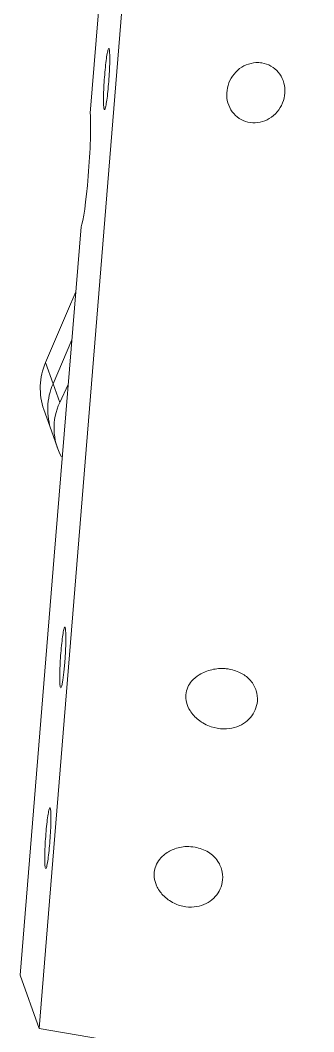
# Model space of a CAD drawing. Header units: millimetres. Extents: x 0 to 1189, y 0 to 841.
# Drawn here: x 290.97 to 292.88, y 576.41 to 583.01 of the extents above; entities that cross this region are included whole.
import ezdxf

# ---------------------------------------------------------------- set-up
doc = ezdxf.new("R2010")
doc.units = ezdxf.units.MM
doc.layers.get('0').update_dxf_attribs({"lineweight": 18})

msp = doc.modelspace()

# ---------------------------------------------------------------- linework, layer by layer
at = {"color": 7, "linetype": 'Continuous', "lineweight": 15}
for p, q in [((291.1815, 580.6351), (291.3043, 580.9219)), ((291.3043, 580.9219), (291.1815, 580.6351)), ((291.1327, 580.7738), (291.1815, 580.6351)), ((291.1815, 580.6351), (291.2251, 580.5116)), ((291.2251, 580.5116), (291.2807, 580.6303)), ((291.122, 580.4658), (291.1709, 580.3271)), ((291.1709, 580.3271), (291.2099, 580.2165)), ((291.0902, 576.4305), (290.968, 576.7772)), ((293.5206, 576.0147), (291.0902, 576.4305))]:
    msp.add_line(p, q, dxfattribs=at)
for points in [[(291.4243, 582.4003), (291.5511, 583.9636), (291.6507, 585.1919)], [(291.0902, 576.4305), (291.4725, 581.1428), (291.7729, 584.8453)], [(290.968, 576.7772), (291.1898, 579.5103), (291.364, 581.6578)], [(291.1327, 580.7738), (291.2755, 581.1074), (291.3296, 581.2338)], [(291.23, 578.6539), (291.2321, 578.6504), (291.238, 578.6654), (291.2447, 578.7012), (291.2514, 578.7537), (291.2575, 578.8171), (291.2621, 578.8841), (291.2648, 578.9472), (291.2653, 578.9993), (291.2635, 579.0345), (291.2613, 579.0461)]]:
    msp.add_lwpolyline(points, dxfattribs=at)
msp.add_arc((291.5767, 580.3457), 0.3889, 154.73786, 208.97267, dxfattribs=at)
for centre, major_axis, ratio, start_param, end_param in [((291.3855, 582.0502), (0.028, 0.4003), 0.073865, 3.346149, 5.782423), ((291.4947, 580.6116), (0.0784, 0.404), 0.962242, 1.349883, 2.118325), ((291.5436, 580.473), (0.0784, 0.404), 0.962242, 1.349883, 2.118325), ((291.5436, 580.473), (0.0784, 0.404), 0.962242, 1.349883, 2.118325)]:
    msp.add_ellipse(centre, major_axis=major_axis, ratio=ratio, start_param=start_param, end_param=end_param, dxfattribs=at)
for points, knots in [([(291.5468, 582.8183), (291.5452, 582.8201), (291.5421, 582.8235), (291.5357, 582.8), (291.5288, 582.758), (291.522, 582.7003), (291.5163, 582.6338), (291.5121, 582.5659), (291.51, 582.5043), (291.5102, 582.456), (291.5123, 582.4314), (291.5157, 582.4205), (291.5201, 582.4236), (291.5266, 582.4497), (291.5336, 582.4952), (291.5402, 582.555), (291.5457, 582.6223), (291.5495, 582.6896), (291.5512, 582.7493), (291.5506, 582.7945), (291.5485, 582.813), (291.547, 582.8178), (291.5468, 582.8183)], [0, 0, 0, 0, 0.043234, 0.0864687, 0.1297034, 0.1729439, 0.2161795, 0.2594187, 0.3026528, 0.3458913, 0.3891267, 0.4105144, 0.4537501, 0.4969858, 0.5402184, 0.5834567, 0.6266921, 0.6699321, 0.7131691, 0.7564044, 0.7996406, 0.8053442, 0.8053442, 0.8053442, 0.8053442]), ([(292.5026, 582.7294), (292.4812, 582.7259), (292.4385, 582.719), (292.3815, 582.6816), (292.3382, 582.6289), (292.3136, 582.565), (292.3103, 582.4976), (292.3286, 582.4344), (292.3662, 582.3824), (292.4191, 582.3474), (292.4812, 582.333), (292.5459, 582.3412), (292.6057, 582.3711), (292.6539, 582.4194), (292.6848, 582.4806), (292.6949, 582.5477), (292.6832, 582.613), (292.6512, 582.6692), (292.6026, 582.7098), (292.5501, 582.7291), (292.5158, 582.7293), (292.5026, 582.7294)], [0, 0, 0, 0, 0.06537, 0.130732, 0.196108, 0.261341, 0.326329, 0.391085, 0.455705, 0.52035, 0.585186, 0.650284, 0.715593, 0.780976, 0.846273, 0.911351, 0.976178, 1.040807, 1.105426, 1.170189, 1.210642, 1.210642, 1.210642, 1.210642]), ([(291.2613, 579.0461), (291.2598, 579.0478), (291.2567, 579.0513), (291.2502, 579.0278), (291.2433, 578.9858), (291.2366, 578.928), (291.2308, 578.8615), (291.2266, 578.7936), (291.2246, 578.7324), (291.2247, 578.6828), (291.2266, 578.6662), (291.2276, 578.6579)], [0, 0, 0, 0, 0.0441246, 0.0882536, 0.132376, 0.1765073, 0.2206336, 0.2647636, 0.3088884, 0.3530176, 0.3971437, 0.3971437, 0.3971437, 0.3971437]), ([(292.3294, 578.7736), (292.3571, 578.7663), (292.4091, 578.7524), (292.4712, 578.7016), (292.5081, 578.6373), (292.5161, 578.5678), (292.5008, 578.5065), (292.4686, 578.4555), (292.4218, 578.4155), (292.3613, 578.3887), (292.288, 578.3796), (292.2055, 578.3944), (292.1288, 578.4357), (292.0745, 578.4938), (292.0481, 578.5526), (292.0431, 578.6065), (292.0558, 578.6551), (292.086, 578.7013), (292.1387, 578.7445), (292.2147, 578.7742), (292.2827, 578.7802), (292.3204, 578.7749), (292.3294, 578.7736)], [0, 0, 0, 0, 0.088013, 0.165022, 0.242478, 0.308511, 0.366436, 0.422089, 0.479901, 0.543538, 0.616382, 0.701317, 0.798915, 0.882381, 0.942297, 0.990777, 1.039443, 1.084388, 1.148154, 1.235153, 1.32426, 1.352463, 1.352463, 1.352463, 1.352463]), ([(291.1638, 577.8672), (291.1622, 577.8689), (291.1591, 577.8724), (291.1527, 577.8489), (291.1458, 577.8069), (291.139, 577.7491), (291.1333, 577.6827), (291.1291, 577.6147), (291.127, 577.5535), (291.1272, 577.5039), (291.1291, 577.4873), (291.1301, 577.479)], [0, 0, 0, 0, 0.0441263, 0.088256, 0.1323831, 0.1765161, 0.2206441, 0.2647679, 0.3089013, 0.3530322, 0.3971599, 0.3971599, 0.3971599, 0.3971599]), ([(291.1333, 577.4736), (291.1337, 577.4727), (291.1355, 577.4686), (291.1404, 577.4841), (291.1471, 577.5192), (291.154, 577.5731), (291.1602, 577.6375), (291.1649, 577.7058), (291.1677, 577.7702), (291.1682, 577.823), (291.1666, 577.8554), (291.1646, 577.8639), (291.1638, 577.8672)], [0, 0, 0, 0, 0.012388, 0.057471, 0.1025522, 0.1476331, 0.1927147, 0.2377988, 0.282881, 0.3279621, 0.3730423, 0.4012581, 0.4012581, 0.4012581, 0.4012581]), ([(292.1062, 577.6125), (292.1363, 577.604), (292.1943, 577.5876), (292.2569, 577.5264), (292.2872, 577.4547), (292.2877, 577.385), (292.2665, 577.325), (292.2291, 577.2765), (292.1782, 577.2408), (292.1153, 577.2205), (292.0425, 577.2197), (291.9648, 577.2437), (291.898, 577.2921), (291.8552, 577.3538), (291.8374, 577.4163), (291.8423, 577.4744), (291.8663, 577.5242), (291.9066, 577.5678), (291.969, 577.6036), (292.0407, 577.6195), (292.0878, 577.6145), (292.1062, 577.6125)], [0, 0, 0, 0, 0.096114, 0.184816, 0.260959, 0.325969, 0.384613, 0.441512, 0.50044, 0.564628, 0.637139, 0.720289, 0.813432, 0.888557, 0.946383, 1.004619, 1.054121, 1.103247, 1.174725, 1.263526, 1.320239, 1.320239, 1.320239, 1.320239])]:
    msp.add_open_spline(points, degree=3, knots=knots, dxfattribs=at)

doc.saveas('drawing.dxf')
